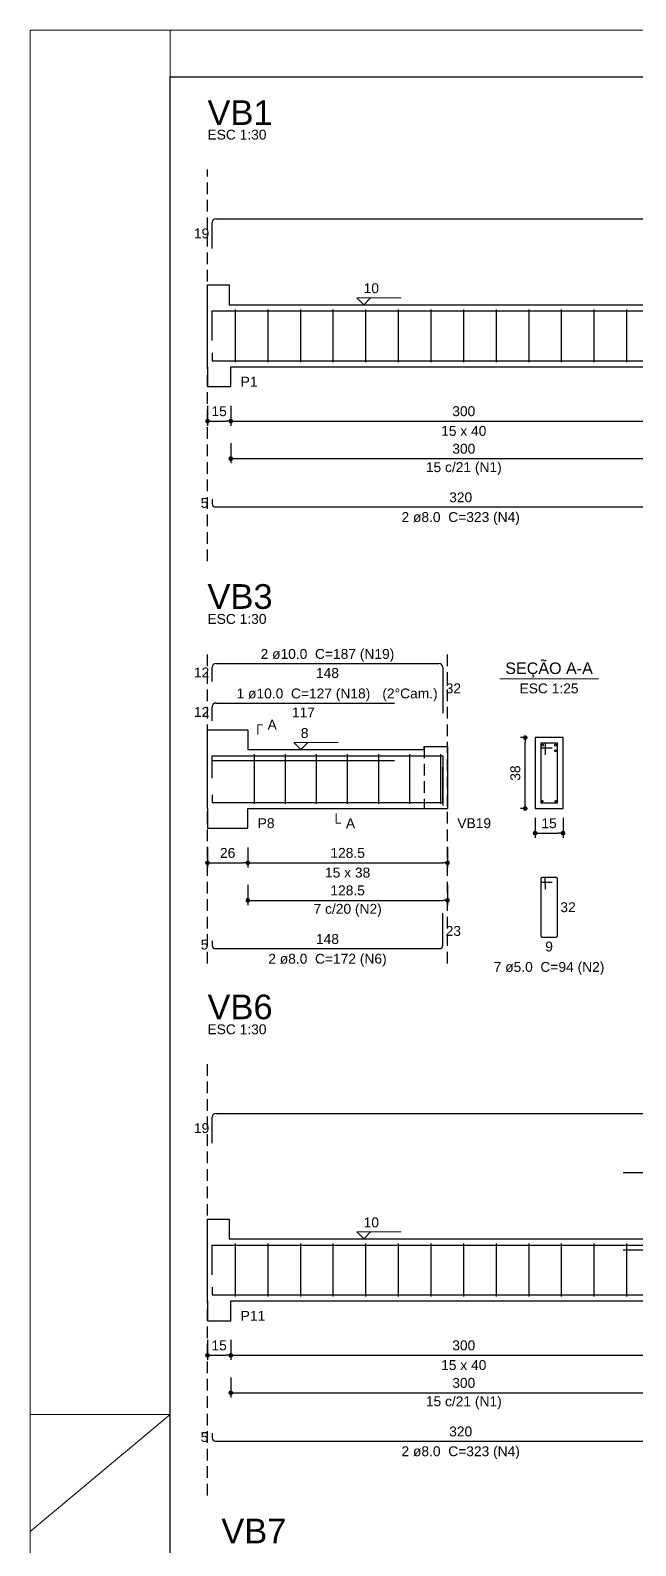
# Model space of a CAD drawing. Header units: millimetres. Extents: x 0 to 84.1, y 0 to 59.4.
# Drawn here: x 0 to 12.99, y 26.9 to 59.4 of the extents above; entities that cross this region are included whole.
import ezdxf

# ---------------------------------------------------------------- set-up
doc = ezdxf.new("R2010")
doc.units = ezdxf.units.MM
doc.header["$MEASUREMENT"] = 0
doc.linetypes.add('Dashed2', pattern=[0.375, 0.25, -0.125])
doc.layers.get('0').update_dxf_attribs({"color": 1, "lineweight": 13})
for name, color, linetype, lineweight in [('Descrição da armadura', 2, 'Continuous', 20), ('DT-Forma', 4, 'Continuous', 30), ('DT-Pontilhado', 7, 'Dashed2', 25), ('DT-Textos', 2, 'Continuous', 20), ('DT-Título', 3, 'Continuous', 25), ('FOLHA EXTERNA', 1, 'Continuous', 13), ('Folha_padrão', 3, 'Continuous', 25), ('Textos armaduras', 1, 'Continuous', 13)]:
    doc.layers.add(name, color=color, linetype=linetype, lineweight=lineweight)
for name, color, linetype in [('DT-Arm complementar', 252, 'Continuous'), ('DT-Barras na forma', 170, 'Continuous'), ('DT-Barras no corte', 170, 'Continuous'), ('DT-Barras rebatidas', 170, 'Continuous'), ('DT-Cotas', 12, 'Continuous')]:
    doc.layers.add(name, color=color, linetype=linetype)
doc.styles.add('Arial', font='')
doc.styles.get('Arial').set_extended_font_data('Arial')
doc.dimstyles.new('UM_25.000000', dxfattribs={"dimtxt": 0.18, "dimasz": 0.1, "dimexe": 0.1, "dimexo": 0.2, "dimgap": 0, "dimtad": 1, "dimtih": 1, "dimtoh": 1, "dimdec": 1, "dimlfac": 25, "dimzin": 0, "dimdsep": 46, "dimtxsty": 'Standard', "dimcen": 0.09, "dimdle": 0.1, "dimadec": 1, "dimazin": 2, "dimtfac": 1, "dimtdec": 4, "dimtofl": 0, "dimtmove": 0, "dimatfit": 3, "dimfxl": 1, "dimtolj": 1, "dimarcsym": 0})
doc.dimstyles.new('UM_30.000300', dxfattribs={"dimtxt": 0.18, "dimasz": 0.1, "dimexe": 0.1, "dimexo": 0.2, "dimgap": 0, "dimtad": 1, "dimtih": 1, "dimtoh": 1, "dimdec": 1, "dimlfac": 30.0003, "dimzin": 0, "dimdsep": 46, "dimtxsty": 'Standard', "dimcen": 0.09, "dimdle": 0.1, "dimadec": 1, "dimazin": 2, "dimtfac": 1, "dimtdec": 4, "dimtofl": 0, "dimtmove": 0, "dimatfit": 3, "dimfxl": 1, "dimtolj": 1, "dimarcsym": 0})

# ---------------------------------------------------------------- blocks, each defined once
blk = doc.blocks.new('_Dot')
at = {"color": 0, "linetype": 'ByBlock', "lineweight": -2}
blk.add_line((-0.5, 0), (-1, 0), dxfattribs=at)
at = {"color": 0, "linetype": 'ByBlock', "const_width": 0.5}
blk.add_lwpolyline([(-0.25, 0, 1), (0.25, 0, 1)], format="xyb", close=True, dxfattribs=at)
blk = doc.blocks.new('*D6')
at = {"layer": 'Defpoints', "color": 0}
for p in [(3.80242, 51.5462), (4.30242, 51.5462), (4.30242, 51.0167)]:
    blk.add_point(p, dxfattribs=at)
at = {"layer": 'DT-Cotas', "color": 0, "lineweight": -2}
for p, q in [((3.80242, 51.3462), (3.80242, 50.9167)), ((4.30242, 51.3462), (4.30242, 50.9167)), ((3.90242, 51.0167), (4.20242, 51.0167))]:
    blk.add_line(p, q, dxfattribs=at)
at = {"layer": 'DT-Cotas', "color": 0, "lineweight": -2, "xscale": 0.1, "yscale": 0.1, "zscale": 0.1, "rotation": 180}
blk.add_blockref('_Dot', (3.80242, 51.0167), dxfattribs=at)
at = {"layer": 'DT-Cotas', "color": 0, "lineweight": -2, "xscale": 0.1, "yscale": 0.1, "zscale": 0.1}
blk.add_blockref('_Dot', (4.30242, 51.0167), dxfattribs=at)
at = {"layer": 'DT-Cotas', "insert": (4.05242, 51.2285), "char_height": 0.2118, "attachment_point": 5, "rotation": 0.00573, "style": 'Arial'}
blk.add_mtext('\\A1;15', dxfattribs=at)
blk = doc.blocks.new('*D7')
at = {"layer": 'Defpoints', "color": 0}
for p in [(4.30242, 51.5462), (14.30242, 51.5462), (14.30242, 51.0167)]:
    blk.add_point(p, dxfattribs=at)
at = {"layer": 'DT-Cotas', "color": 0, "lineweight": -2}
for p, q in [((4.30242, 51.3462), (4.30242, 50.9167)), ((14.30242, 51.3462), (14.30242, 50.9167)), ((4.40242, 51.0167), (14.20242, 51.0167))]:
    blk.add_line(p, q, dxfattribs=at)
at = {"layer": 'DT-Cotas', "color": 0, "lineweight": -2, "xscale": 0.1, "yscale": 0.1, "zscale": 0.1, "rotation": 180}
blk.add_blockref('_Dot', (4.30242, 51.0167), dxfattribs=at)
at = {"layer": 'DT-Cotas', "color": 0, "lineweight": -2, "xscale": 0.1, "yscale": 0.1, "zscale": 0.1}
blk.add_blockref('_Dot', (14.30242, 51.0167), dxfattribs=at)
at = {"layer": 'DT-Cotas', "insert": (9.30242, 51.2285), "char_height": 0.2118, "attachment_point": 5, "rotation": 0.00573, "style": 'Arial'}
blk.add_mtext('\\A1;300', dxfattribs=at)
blk = doc.blocks.new('*D19')
at = {"layer": 'Defpoints', "color": 0}
for p in [(4.30242, 50.74136), (14.30242, 50.74136), (14.30242, 50.21186)]:
    blk.add_point(p, dxfattribs=at)
at = {"layer": 'DT-Cotas', "color": 0, "lineweight": -2}
for p, q in [((4.30242, 50.54136), (4.30242, 50.11186)), ((14.30242, 50.54136), (14.30242, 50.11186)), ((4.40242, 50.21186), (14.20242, 50.21186))]:
    blk.add_line(p, q, dxfattribs=at)
at = {"layer": 'DT-Cotas', "color": 0, "lineweight": -2, "xscale": 0.1, "yscale": 0.1, "zscale": 0.1, "rotation": 180}
blk.add_blockref('_Dot', (4.30242, 50.21186), dxfattribs=at)
at = {"layer": 'DT-Cotas', "color": 0, "lineweight": -2, "xscale": 0.1, "yscale": 0.1, "zscale": 0.1}
blk.add_blockref('_Dot', (14.30242, 50.21186), dxfattribs=at)
at = {"layer": 'DT-Cotas', "insert": (9.30242, 50.42366), "char_height": 0.2118, "attachment_point": 5, "rotation": 0.00573, "style": 'Arial'}
blk.add_mtext('\\A1;300', dxfattribs=at)
blk = doc.blocks.new('*D29')
at = {"layer": 'Defpoints', "color": 0}
for p in [(3.802, 42.072), (4.668, 42.072), (4.668, 41.543)]:
    blk.add_point(p, dxfattribs=at)
at = {"layer": 'DT-Cotas', "color": 0, "lineweight": -2}
for p, q in [((3.802, 41.872), (3.802, 41.443)), ((4.668, 41.872), (4.668, 41.443)), ((3.902, 41.543), (4.568, 41.543))]:
    blk.add_line(p, q, dxfattribs=at)
at = {"layer": 'DT-Cotas', "color": 0, "lineweight": -2, "xscale": 0.1, "yscale": 0.1, "zscale": 0.1, "rotation": 180}
blk.add_blockref('_Dot', (3.802, 41.543), dxfattribs=at)
at = {"layer": 'DT-Cotas', "color": 0, "lineweight": -2, "xscale": 0.1, "yscale": 0.1, "zscale": 0.1}
blk.add_blockref('_Dot', (4.668, 41.543), dxfattribs=at)
at = {"layer": 'DT-Cotas', "insert": (4.235, 41.754), "char_height": 0.2118, "attachment_point": 5, "rotation": 0.0057, "style": 'Arial'}
blk.add_mtext('\\A1;26', dxfattribs=at)
blk = doc.blocks.new('*D30')
at = {"layer": 'Defpoints', "color": 0}
for p in [(4.668445, 42.072127), (8.952099, 42.072127), (8.952099, 41.542627)]:
    blk.add_point(p, dxfattribs=at)
at = {"layer": 'DT-Cotas', "color": 0, "lineweight": -2}
for p, q in [((4.668445, 41.872127), (4.668445, 41.442627)), ((8.952099, 41.872127), (8.952099, 41.442627)), ((4.768445, 41.542627), (8.852099, 41.542627))]:
    blk.add_line(p, q, dxfattribs=at)
at = {"layer": 'DT-Cotas', "color": 0, "lineweight": -2, "xscale": 0.1, "yscale": 0.1, "zscale": 0.1, "rotation": 180}
blk.add_blockref('_Dot', (4.668445, 41.542627), dxfattribs=at)
at = {"layer": 'DT-Cotas', "color": 0, "lineweight": -2, "xscale": 0.1, "yscale": 0.1, "zscale": 0.1}
blk.add_blockref('_Dot', (8.952099, 41.542627), dxfattribs=at)
at = {"layer": 'DT-Cotas', "insert": (6.810272, 41.754427), "char_height": 0.2118, "attachment_point": 5, "rotation": 0.0057296, "style": 'Arial'}
blk.add_mtext('\\A1;128.5', dxfattribs=at)
blk = doc.blocks.new('*D31')
at = {"layer": 'Defpoints', "color": 0}
for p in [(10.620659, 44.227527), (10.832459, 44.227527), (10.832459, 42.707527)]:
    blk.add_point(p, dxfattribs=at)
at = {"layer": 'DT-Cotas', "color": 0, "lineweight": -2}
for p, q in [((10.632459, 44.227527), (10.520659, 44.227527)), ((10.620659, 42.807527), (10.620659, 44.127527)), ((10.632459, 42.707527), (10.520659, 42.707527))]:
    blk.add_line(p, q, dxfattribs=at)
at = {"layer": 'DT-Cotas', "color": 0, "lineweight": -2, "xscale": 0.1, "yscale": 0.1, "zscale": 0.1}
for p, rotation in [((10.620659, 44.227527), 90), ((10.620659, 42.707527), 270)]:
    blk.add_blockref('_Dot', p, dxfattribs=dict(at, rotation=rotation))
at = {"layer": 'DT-Cotas', "insert": (10.408859, 43.467527), "char_height": 0.2118, "attachment_point": 5, "rotation": 90, "style": 'Arial'}
blk.add_mtext('\\A1;38', dxfattribs=at)
blk = doc.blocks.new('*D32')
at = {"layer": 'Defpoints', "color": 0}
for p in [(10.832459, 42.707527), (11.432459, 42.707527), (11.432459, 42.178027)]:
    blk.add_point(p, dxfattribs=at)
at = {"layer": 'DT-Cotas', "color": 0, "lineweight": -2}
for p, q in [((10.832459, 42.507527), (10.832459, 42.078027)), ((11.432459, 42.507527), (11.432459, 42.078027)), ((10.932459, 42.178027), (11.332459, 42.178027))]:
    blk.add_line(p, q, dxfattribs=at)
at = {"layer": 'DT-Cotas', "color": 0, "lineweight": -2, "xscale": 0.1, "yscale": 0.1, "zscale": 0.1, "rotation": 180}
blk.add_blockref('_Dot', (10.832459, 42.178027), dxfattribs=at)
at = {"layer": 'DT-Cotas', "color": 0, "lineweight": -2, "xscale": 0.1, "yscale": 0.1, "zscale": 0.1}
blk.add_blockref('_Dot', (11.432459, 42.178027), dxfattribs=at)
at = {"layer": 'DT-Cotas', "insert": (11.132459, 42.389827), "char_height": 0.2118, "attachment_point": 5, "rotation": 0.0057296, "style": 'Arial'}
blk.add_mtext('\\A1;15', dxfattribs=at)
blk = doc.blocks.new('*D33')
at = {"layer": 'Defpoints', "color": 0}
for p in [(4.668445, 41.267287), (8.952099, 41.267287), (8.952099, 40.737787)]:
    blk.add_point(p, dxfattribs=at)
at = {"layer": 'DT-Cotas', "color": 0, "lineweight": -2}
for p, q in [((4.668445, 41.067287), (4.668445, 40.637787)), ((8.952099, 41.067287), (8.952099, 40.637787)), ((4.768445, 40.737787), (8.852099, 40.737787))]:
    blk.add_line(p, q, dxfattribs=at)
at = {"layer": 'DT-Cotas', "color": 0, "lineweight": -2, "xscale": 0.1, "yscale": 0.1, "zscale": 0.1, "rotation": 180}
blk.add_blockref('_Dot', (4.668445, 40.737787), dxfattribs=at)
at = {"layer": 'DT-Cotas', "color": 0, "lineweight": -2, "xscale": 0.1, "yscale": 0.1, "zscale": 0.1}
blk.add_blockref('_Dot', (8.952099, 40.737787), dxfattribs=at)
at = {"layer": 'DT-Cotas', "insert": (6.810272, 40.949587), "char_height": 0.2118, "attachment_point": 5, "rotation": 0.0057296, "style": 'Arial'}
blk.add_mtext('\\A1;128.5', dxfattribs=at)
blk = doc.blocks.new('*D50')
at = {"layer": 'Defpoints', "color": 0}
for p in [(3.80242, 31.508527), (4.30242, 31.508527), (4.30242, 30.979027)]:
    blk.add_point(p, dxfattribs=at)
at = {"layer": 'DT-Cotas', "color": 0, "lineweight": -2}
for p, q in [((3.80242, 31.308527), (3.80242, 30.879027)), ((4.30242, 31.308527), (4.30242, 30.879027)), ((3.90242, 30.979027), (4.20242, 30.979027))]:
    blk.add_line(p, q, dxfattribs=at)
at = {"layer": 'DT-Cotas', "color": 0, "lineweight": -2, "xscale": 0.1, "yscale": 0.1, "zscale": 0.1, "rotation": 180}
blk.add_blockref('_Dot', (3.80242, 30.979027), dxfattribs=at)
at = {"layer": 'DT-Cotas', "color": 0, "lineweight": -2, "xscale": 0.1, "yscale": 0.1, "zscale": 0.1}
blk.add_blockref('_Dot', (4.30242, 30.979027), dxfattribs=at)
at = {"layer": 'DT-Cotas', "insert": (4.05242, 31.190827), "char_height": 0.2118, "attachment_point": 5, "rotation": 0.0057296, "style": 'Arial'}
blk.add_mtext('\\A1;15', dxfattribs=at)
blk = doc.blocks.new('*D51')
at = {"layer": 'Defpoints', "color": 0}
for p in [(4.30242, 31.508527), (14.30242, 31.508527), (14.30242, 30.979027)]:
    blk.add_point(p, dxfattribs=at)
at = {"layer": 'DT-Cotas', "color": 0, "lineweight": -2}
for p, q in [((4.30242, 31.308527), (4.30242, 30.879027)), ((14.30242, 31.308527), (14.30242, 30.879027)), ((4.40242, 30.979027), (14.20242, 30.979027))]:
    blk.add_line(p, q, dxfattribs=at)
at = {"layer": 'DT-Cotas', "color": 0, "lineweight": -2, "xscale": 0.1, "yscale": 0.1, "zscale": 0.1, "rotation": 180}
blk.add_blockref('_Dot', (4.30242, 30.979027), dxfattribs=at)
at = {"layer": 'DT-Cotas', "color": 0, "lineweight": -2, "xscale": 0.1, "yscale": 0.1, "zscale": 0.1}
blk.add_blockref('_Dot', (14.30242, 30.979027), dxfattribs=at)
at = {"layer": 'DT-Cotas', "insert": (9.30242, 31.190827), "char_height": 0.2118, "attachment_point": 5, "style": 'Arial'}
blk.add_mtext('\\A1;300', dxfattribs=at)
blk = doc.blocks.new('*D63')
at = {"layer": 'Defpoints', "color": 0}
for p in [(4.30242, 30.703687), (14.30242, 30.703687), (14.30242, 30.174187)]:
    blk.add_point(p, dxfattribs=at)
at = {"layer": 'DT-Cotas', "color": 0, "lineweight": -2}
for p, q in [((4.30242, 30.503687), (4.30242, 30.074187)), ((14.30242, 30.503687), (14.30242, 30.074187)), ((4.40242, 30.174187), (14.20242, 30.174187))]:
    blk.add_line(p, q, dxfattribs=at)
at = {"layer": 'DT-Cotas', "color": 0, "lineweight": -2, "xscale": 0.1, "yscale": 0.1, "zscale": 0.1, "rotation": 180}
blk.add_blockref('_Dot', (4.30242, 30.174187), dxfattribs=at)
at = {"layer": 'DT-Cotas', "color": 0, "lineweight": -2, "xscale": 0.1, "yscale": 0.1, "zscale": 0.1}
blk.add_blockref('_Dot', (14.30242, 30.174187), dxfattribs=at)
at = {"layer": 'DT-Cotas', "insert": (9.30242, 30.385987), "char_height": 0.2118, "attachment_point": 5, "style": 'Arial'}
blk.add_mtext('\\A1;300', dxfattribs=at)

msp = doc.modelspace()

# ---------------------------------------------------------------- linework, layer by layer
at = {"layer": 'DT-Arm complementar'}
for p, q in [((4.4024, 52.2816), (4.4024, 53.4149)), ((5.1024, 52.2816), (5.1024, 53.4149)), ((5.8024, 52.2816), (5.8024, 53.4149)), ((6.5024, 52.2816), (6.5024, 53.4149)), ((7.2024, 52.2816), (7.2024, 53.4149)), ((7.9024, 52.2816), (7.9024, 53.4149)), ((8.6024, 52.2816), (8.6024, 53.4149)), ((9.3024, 52.2816), (9.3024, 53.4149)), ((10.0024, 52.2816), (10.0024, 53.4149)), ((10.7024, 52.2816), (10.7024, 53.4149)), ((11.4024, 52.2816), (11.4024, 53.4149)), ((12.1024, 52.2816), (12.1024, 53.4149)), ((12.8024, 52.2816), (12.8024, 53.4149)), ((4.8103, 42.8075), (4.8103, 43.8742)), ((5.4769, 42.8075), (5.4769, 43.8742)), ((6.1436, 42.8075), (6.1436, 43.8742)), ((6.8103, 42.8075), (6.8103, 43.8742)), ((7.4769, 42.8075), (7.4769, 43.8742)), ((8.1436, 42.8075), (8.1436, 43.8742)), ((8.8103, 42.8075), (8.8103, 43.8742)), ((4.4024, 32.2439), (4.4024, 33.3773)), ((5.1024, 32.2439), (5.1024, 33.3773)), ((5.8024, 32.2439), (5.8024, 33.3773)), ((6.5024, 32.2439), (6.5024, 33.3773)), ((7.2024, 32.2439), (7.2024, 33.3773)), ((7.9024, 32.2439), (7.9024, 33.3773)), ((8.6024, 32.2439), (8.6024, 33.3773)), ((9.3024, 32.2439), (9.3024, 33.3773)), ((10.0024, 32.2439), (10.0024, 33.3773)), ((10.7024, 32.2439), (10.7024, 33.3773)), ((11.4024, 32.2439), (11.4024, 33.3773)), ((12.1024, 32.2439), (12.1024, 33.3773)), ((12.8024, 32.2439), (12.8024, 33.3773))]:
    msp.add_line(p, q, dxfattribs=at)
at = {"layer": 'DT-Barras na forma'}
for p, q in [((11.0525, 44.1075), (10.9525, 44.1075)), ((10.9525, 44.1075), (10.9525, 42.8275)), ((11.3125, 44.1075), (10.9525, 44.1075)), ((10.9525, 44.1075), (10.9525, 44.0075)), ((10.9525, 44.0075), (11.2025, 44.0075)), ((11.0525, 43.8575), (11.0525, 44.1075)), ((11.3125, 42.8275), (11.3125, 44.1075)), ((10.9525, 42.8275), (11.3125, 42.8275))]:
    msp.add_line(p, q, dxfattribs=at)
for points in [[(3.9024, 52.7445), (3.9024, 53.3816), (30.6524, 53.3816)], [(3.9024, 52.4783), (3.9024, 52.3116), (14.5691, 52.3116)], [(3.9024, 43.4575), (3.9024, 43.8409), (8.8521, 43.8409), (8.8521, 42.7742)], [(3.9024, 43.3575), (3.9024, 43.7409), (7.8188, 43.7409)], [(3.9024, 43.0042), (3.9024, 42.8375), (8.8521, 42.8375), (8.8521, 43.5941)], [(3.9024, 32.7068), (3.9024, 33.3439), (30.6524, 33.3439)], [(12.7191, 33.2439), (18.0524, 33.2439)], [(3.9024, 32.4406), (3.9024, 32.2739), (14.5691, 32.2739)]]:
    msp.add_lwpolyline(points, dxfattribs=at)
at = {"layer": 'DT-Barras no corte'}
for centre, radius in [((10.9925, 44.0675), 0.02), ((11.2725, 44.0675), 0.02), ((11.2725, 43.9475), 0.02), ((10.9885, 42.8635), 0.016), ((11.2765, 42.8635), 0.016)]:
    msp.add_circle(centre, radius, dxfattribs=at)
at = {"layer": 'DT-Barras rebatidas'}
for p, q in [((3.9024, 54.7213), (3.9024, 55.2751)), ((3.9858, 55.3584), (30.6522, 55.3584)), ((3.9024, 49.3436), (3.9024, 49.2436)), ((3.9691, 49.177), (14.569, 49.177)), ((3.9024, 45.4343), (3.9024, 45.7343)), ((3.9858, 45.8177), (8.7687, 45.8177)), ((8.852, 45.7343), (8.852, 44.751)), ((3.9024, 44.5871), (3.9024, 44.8871)), ((3.9858, 44.9705), (7.8187, 44.9705)), ((10.9525, 41.2008), (10.9525, 39.9808)), ((10.9525, 41.2008), (10.9525, 41.1608)), ((11.0224, 41.2308), (10.9825, 41.2308)), ((11.2825, 41.2308), (10.9825, 41.2308)), ((10.9825, 41.1308), (11.2025, 41.1308)), ((11.0525, 40.9808), (11.0524, 41.2008)), ((11.3125, 39.9808), (11.3125, 41.2008)), ((8.852, 39.7696), (8.852, 40.4594)), ((3.9024, 39.8696), (3.9024, 39.7696)), ((3.9691, 39.7029), (8.7854, 39.7029)), ((10.9825, 39.9508), (11.2825, 39.9508)), ((3.9024, 35.5308), (3.9024, 36.0846)), ((3.9858, 36.1679), (30.6522, 36.1679)), ((12.7191, 34.8971), (18.0524, 34.8971)), ((3.9024, 29.306), (3.9024, 29.206)), ((3.9691, 29.1393), (14.569, 29.1393))]:
    msp.add_line(p, q, dxfattribs=at)
for centre, radius, start, end in [((3.9858, 55.2751), 0.0833, 90, 179.99998), ((3.9691, 49.2436), 0.0667, 180, 270), ((3.9858, 45.7343), 0.0833, 90, 179.99998), ((8.7687, 45.7343), 0.0833, 0, 90), ((3.9858, 44.8871), 0.0833, 90, 179.99998), ((10.9825, 41.2008), 0.03, 90.00002, 180), ((10.9825, 41.2008), 0.03, 90, 180), ((10.9825, 41.1608), 0.03, 180, 270), ((11.0224, 41.2008), 0.03, 0, 90.00002), ((11.2825, 41.2008), 0.03, 0.00002, 89.99999), ((3.9691, 39.7696), 0.0667, 180, 270), ((8.7854, 39.7696), 0.0667, 270, 0.00002), ((10.9825, 39.9808), 0.03, 180, 270), ((11.2825, 39.9808), 0.03, 270, 0.00002), ((3.9858, 36.0846), 0.0833, 90, 179.99998), ((3.9691, 29.206), 0.0667, 180, 270)]:
    msp.add_arc(centre, radius, start, end, dxfattribs=at)
at = {"layer": 'DT-Forma'}
for p, q in [((3.8024, 53.5149), (3.8024, 53.9385)), ((3.8024, 53.9385), (4.2691, 53.9385)), ((4.2691, 53.9385), (4.2691, 53.5149)), ((4.2691, 53.5149), (14.3024, 53.5149)), ((3.8024, 52.1816), (3.8024, 51.758)), ((4.3024, 51.758), (4.3024, 52.1816)), ((4.3024, 52.1816), (14.3024, 52.1816)), ((3.8024, 51.758), (4.3024, 51.758)), ((3.8024, 43.9742), (3.8024, 44.3978)), ((3.8024, 44.3978), (4.6684, 44.3978)), ((4.6684, 44.3978), (4.6684, 43.9742)), ((11.4325, 44.2275), (10.8325, 44.2275)), ((10.8325, 44.2275), (10.8325, 42.7075)), ((11.4325, 42.7075), (11.4325, 44.2275)), ((4.6684, 43.9742), (8.4521, 43.9742)), ((8.4521, 43.9742), (8.4521, 44.0409)), ((8.4521, 44.0409), (8.9521, 44.0409)), ((8.9521, 44.0409), (8.9521, 43.9742)), ((3.8024, 42.7075), (3.8024, 42.2839)), ((4.6684, 42.2839), (4.6684, 42.7075)), ((4.6684, 42.7075), (8.4521, 42.7075)), ((8.4521, 42.7075), (8.9521, 42.7075)), ((10.8325, 42.7075), (11.4325, 42.7075)), ((3.8024, 42.2839), (4.6684, 42.2839)), ((3.8024, 33.4773), (3.8024, 33.9009)), ((3.8024, 33.9009), (4.2691, 33.9009)), ((4.2691, 33.9009), (4.2691, 33.4773)), ((4.2691, 33.4773), (14.3024, 33.4773)), ((3.8024, 32.1439), (3.8024, 31.7203)), ((4.3024, 31.7203), (4.3024, 32.1439)), ((4.3024, 32.1439), (14.3024, 32.1439)), ((3.8024, 31.7203), (4.3024, 31.7203))]:
    msp.add_line(p, q, dxfattribs=at)
at = {"layer": 'DT-Forma', "linetype": 'Continuous'}
for p, q in [((3.8024, 52.1816), (3.8024, 53.5149)), ((3.8024, 42.7075), (3.8024, 43.9742)), ((8.9521, 43.9742), (8.9521, 42.7075)), ((3.8024, 32.1439), (3.8024, 33.4773))]:
    msp.add_line(p, q, dxfattribs=at)
at = {"layer": 'DT-Pontilhado'}
for p, q in [((3.8024, 48.0121), (3.8024, 56.4174)), ((3.8024, 39.3852), (3.8024, 46.0295)), ((8.9521, 39.3852), (8.9521, 46.0295)), ((8.4521, 44.0409), (8.4521, 42.7075)), ((3.8024, 27.9744), (3.8024, 37.2269))]:
    msp.add_line(p, q, dxfattribs=at)
at = {"layer": 'DT-Textos'}
msp.add_line((10.0735, 45.4924), (12.1915, 45.4924), dxfattribs=at)
for points in [[(7.3024, 53.6632), (7.1542, 53.5149), (7.0059, 53.6632), (7.959, 53.6632)], [(4.8802, 44.2919), (4.8802, 44.5037), (4.9861, 44.5037)], [(5.9535, 44.1225), (5.8053, 43.9742), (5.657, 44.1225), (6.6101, 44.1225)], [(6.5603, 42.6016), (6.5603, 42.3898), (6.6662, 42.3898)], [(7.3024, 33.6255), (7.1542, 33.4773), (7.0059, 33.6255), (7.959, 33.6255)]]:
    msp.add_lwpolyline(points, dxfattribs=at)
at = {"layer": 'FOLHA EXTERNA', "color": 2}
for q in [(0, 29.7081), (0, 27.2001)]:
    msp.add_line((3, 29.7077), q, dxfattribs=at)
at = {"layer": 'FOLHA EXTERNA', "color": 2, "linetype": 'Continuous'}
for points in [[(0, 0), (84.1, 0), (84.1, 59.4), (0, 59.4), (0, 0)], [(3, 58.4076), (3, 59.4)], [(3, 29.7076), (0, 29.708)]]:
    msp.add_lwpolyline(points, dxfattribs=at)
at = {"layer": 'Folha_padrão', "color": 6, "linetype": 'Continuous'}
msp.add_lwpolyline([(3, 58.4), (83.1, 58.4), (83.1, 1), (3, 1), (3, 58.4)], dxfattribs=at)

# ---------------------------------------------------------------- texts
at = {"layer": 'Descrição da armadura', "char_height": 0.2118, "attachment_point": 8, "line_spacing_factor": 0.9, "style": 'Arial'}
for s, insert, width in [('15 c/21 (N1)', (9.3024, 49.8603), 3.04992), ('2 ø8.0  C=323 (N4)', (9.236, 48.789), 5.080617), ('2 ø10.0  C=187 (N19)', (6.377, 45.8541), 5.738617), ('1 ø10.0  C=127 (N18)', (5.861, 45.0061), 5.738617), ('7 c/20 (N2)', (6.8103, 40.3862), 2.79576), ('2 ø8.0  C=172 (N6)', (6.377, 39.3151), 5.080617), ('7 ø5.0  C=94 (N2)', (11.132, 39.1401), 4.751616), ('15 c/21 (N1)', (9.3024, 29.8226), 3.04992), ('2 ø8.0  C=323 (N4)', (9.236, 28.7515), 5.080617)]:
    msp.add_mtext(s, dxfattribs=dict(at, insert=insert, width=width))
at = {"layer": 'DT-Textos', "line_spacing_factor": 0.798, "style": 'Arial'}
for s, insert, char_height, width, attachment_point in [('ESC 1:30', (3.802, 57.0529), 0.2118, 2.03328, 7), ('10', (7.154, 53.7589), 0.2118, 0.50832, 7), ('P1', (4.514, 51.7579), 0.2118, 0.50832, 7), ('15 x 40', (9.302, 50.6989), 0.2118, 1.77912, 8), ('ESC 1:30', (3.802, 46.665), 0.2118, 2.03328, 7), ('SEÇÃO A-A', (11.132, 45.5171), 0.2471, 2.66868, 8), ('(2%%dCam.)', (7.555, 45.0061), 0.2118, 2.03328, 7), ('ESC 1:25', (11.132, 45.175), 0.2118, 2.03328, 8), ('A', (5.092, 44.398), 0.2118, 0.25416, 7), ('8', (5.805, 44.218), 0.2118, 0.25416, 7), ('P8', (4.88, 42.284), 0.2118, 0.50832, 7), ('A', (6.772, 42.284), 0.2118, 0.25416, 7), ('VB19', (9.164, 42.284), 0.2118, 1.01664, 7), ('15 x 38', (6.81, 41.225), 0.2118, 1.77912, 8), ('ESC 1:30', (3.802, 37.8624), 0.2118, 2.03328, 7), ('10', (7.154, 33.7204), 0.2118, 0.50832, 7), ('P11', (4.514, 31.7204), 0.2118, 0.76248, 7), ('15 x 40', (9.302, 30.6614), 0.2118, 1.77912, 8)]:
    msp.add_mtext(s, dxfattribs=dict(at, insert=insert, char_height=char_height, width=width, attachment_point=attachment_point))
at = {"layer": 'DT-Título', "char_height": 0.5295, "width": 1.9062, "attachment_point": 7, "line_spacing_factor": 0.798, "style": 'Arial'}
for s, insert in [('VB1', (3.802, 57.3707)), ('VB3', (3.802, 46.9828)), ('VB6', (3.802, 38.1803)), ('VB7', (4.099, 26.9451))]:
    msp.add_mtext(s, dxfattribs=dict(at, insert=insert))
at = {"layer": 'Textos armaduras', "char_height": 0.2118, "line_spacing_factor": 0.9, "style": 'Arial'}
for s, insert, width, attachment_point in [('19', (3.8399, 54.934), 1.058001, 9), ('320', (9.2357, 49.2743), 1.387001, 8), ('5', (3.8211, 49.1544), 0.729, 9), ('12', (3.8399, 45.5201), 1.058001, 9), ('148', (6.3772, 45.7204), 1.387001, 2), ('32', (8.9146, 45.3902), 1.058001, 1), ('12', (3.8399, 44.6729), 1.058001, 9), ('117', (5.8606, 44.8732), 1.387001, 2), ('32', (11.3751, 40.6967), 1.058001, 1), ('148', (6.3772, 39.8002), 1.387001, 8), ('23', (8.9146, 40.187), 1.058001, 1), ('5', (3.8211, 39.6803), 0.729, 9), ('9', (11.1325, 39.8535), 0.729, 2), ('19', (3.8399, 35.7435), 1.058001, 9), ('5', (3.8211, 29.1167), 0.729, 9), ('320', (9.2357, 29.2366), 1.387001, 8)]:
    msp.add_mtext(s, dxfattribs=dict(at, insert=insert, width=width, attachment_point=attachment_point))

# ---------------------------------------------------------------- dimensions: what is measured, and where the dimension line sits
at = {"layer": 'DT-Cotas'}
for base, p1, p2, dimstyle, override, picture, middle in [((4.3024, 51.0167), (3.8024, 51.5462), (4.3024, 51.5462), 'UM_30.000300', {"dimtxt": 0.2118, "dimasz": 0.1, "dimexe": 0.1, "dimexo": 0.2, "dimtad": 1, "dimtih": 0, "dimtoh": 0, "dimdec": 1, "dimlfac": 30.0003, "dimzin": 8, "dimtxsty": 'Arial', "dimblk": 'Dot', "dimblk1": 'Dot', "dimblk2": 'Dot', "dimsah": 1, "dimdle": 0.1, "dimse1": 0, "dimse2": 0, "dimclrt": 256, "dimadec": 1, "dimazin": 3, "dimtmove": 2, "dimldrblk": 'Dot'}, '*D6', (4.0524, 51.2285)), ((14.3024, 51.0167), (4.3024, 51.5462), (14.3024, 51.5462), 'UM_30.000300', {"dimtxt": 0.2118, "dimasz": 0.1, "dimexe": 0.1, "dimexo": 0.2, "dimtad": 1, "dimtih": 0, "dimtoh": 0, "dimdec": 1, "dimlfac": 30.0003, "dimzin": 8, "dimtxsty": 'Arial', "dimblk": 'Dot', "dimblk1": 'Dot', "dimblk2": 'Dot', "dimsah": 1, "dimdle": 0.1, "dimse1": 0, "dimse2": 0, "dimclrt": 256, "dimadec": 1, "dimazin": 3, "dimtmove": 2, "dimldrblk": 'Dot'}, '*D7', (9.3024, 51.2285)), ((14.3024, 50.2119), (4.3024, 50.7414), (14.3024, 50.7414), 'UM_30.000300', {"dimtxt": 0.2118, "dimasz": 0.1, "dimexe": 0.1, "dimexo": 0.2, "dimtad": 1, "dimtih": 0, "dimtoh": 0, "dimdec": 1, "dimlfac": 30.0003, "dimzin": 8, "dimtxsty": 'Arial', "dimblk": 'Dot', "dimblk1": 'Dot', "dimblk2": 'Dot', "dimsah": 1, "dimdle": 0.1, "dimse1": 0, "dimse2": 0, "dimclrt": 256, "dimadec": 1, "dimazin": 3, "dimtmove": 2, "dimldrblk": 'Dot'}, '*D19', (9.3024, 50.4237)), ((11.4325, 42.178), (10.8325, 42.7075), (11.4325, 42.7075), 'UM_25.000000', {"dimtxt": 0.2118, "dimasz": 0.1, "dimexe": 0.1, "dimexo": 0.2, "dimtad": 1, "dimtih": 0, "dimtoh": 0, "dimdec": 1, "dimlfac": 25, "dimzin": 8, "dimtxsty": 'Arial', "dimblk": 'Dot', "dimblk1": 'Dot', "dimblk2": 'Dot', "dimsah": 1, "dimdle": 0.1, "dimse1": 0, "dimse2": 0, "dimclrt": 256, "dimadec": 1, "dimazin": 3, "dimtmove": 2, "dimldrblk": 'Dot'}, '*D32', (11.1325, 42.3898)), ((4.6684, 41.5426), (3.8024, 42.0721), (4.6684, 42.0721), 'UM_30.000300', {"dimtxt": 0.2118, "dimasz": 0.1, "dimexe": 0.1, "dimexo": 0.2, "dimtad": 1, "dimtih": 0, "dimtoh": 0, "dimdec": 1, "dimlfac": 30.0003, "dimzin": 8, "dimtxsty": 'Arial', "dimblk": 'Dot', "dimblk1": 'Dot', "dimblk2": 'Dot', "dimsah": 1, "dimdle": 0.1, "dimse1": 0, "dimse2": 0, "dimclrt": 256, "dimadec": 1, "dimazin": 3, "dimtmove": 2, "dimldrblk": 'Dot'}, '*D29', (4.2354, 41.7544)), ((8.9521, 41.5426), (4.6684, 42.0721), (8.9521, 42.0721), 'UM_30.000300', {"dimtxt": 0.2118, "dimasz": 0.1, "dimexe": 0.1, "dimexo": 0.2, "dimtad": 1, "dimtih": 0, "dimtoh": 0, "dimdec": 1, "dimlfac": 30.0003, "dimzin": 8, "dimtxsty": 'Arial', "dimblk": 'Dot', "dimblk1": 'Dot', "dimblk2": 'Dot', "dimsah": 1, "dimdle": 0.1, "dimse1": 0, "dimse2": 0, "dimclrt": 256, "dimadec": 1, "dimazin": 3, "dimtmove": 2, "dimldrblk": 'Dot'}, '*D30', (6.8103, 41.7544)), ((8.9521, 40.7378), (4.6684, 41.2673), (8.9521, 41.2673), 'UM_30.000300', {"dimtxt": 0.2118, "dimasz": 0.1, "dimexe": 0.1, "dimexo": 0.2, "dimtad": 1, "dimtih": 0, "dimtoh": 0, "dimdec": 1, "dimlfac": 30.0003, "dimzin": 8, "dimtxsty": 'Arial', "dimblk": 'Dot', "dimblk1": 'Dot', "dimblk2": 'Dot', "dimsah": 1, "dimdle": 0.1, "dimse1": 0, "dimse2": 0, "dimclrt": 256, "dimadec": 1, "dimazin": 3, "dimtmove": 2, "dimldrblk": 'Dot'}, '*D33', (6.8103, 40.9496)), ((4.3024, 30.979), (3.8024, 31.5085), (4.3024, 31.5085), 'UM_30.000300', {"dimtxt": 0.2118, "dimasz": 0.1, "dimexe": 0.1, "dimexo": 0.2, "dimtad": 1, "dimtih": 0, "dimtoh": 0, "dimdec": 1, "dimlfac": 30.0003, "dimzin": 8, "dimtxsty": 'Arial', "dimblk": 'Dot', "dimblk1": 'Dot', "dimblk2": 'Dot', "dimsah": 1, "dimdle": 0.1, "dimse1": 0, "dimse2": 0, "dimclrt": 256, "dimadec": 1, "dimazin": 3, "dimtmove": 2, "dimldrblk": 'Dot'}, '*D50', (4.0524, 31.1908))]:
    dim = msp.add_linear_dim(base=base, p1=p1, p2=p2, dimstyle=dimstyle, override=override, dxfattribs=at)
    dim.commit()
    dim.dimension.update_dxf_attribs({"geometry": picture, "text_midpoint": middle, "dimtype": 160, "text_rotation": 0.00573})
dim = msp.add_linear_dim(base=(10.6207, 44.2275), p1=(10.8325, 42.7075), p2=(10.8325, 44.2275), angle=90, dimstyle='UM_25.000000', override={"dimtxt": 0.2118, "dimasz": 0.1, "dimexe": 0.1, "dimexo": 0.2, "dimtad": 1, "dimtih": 0, "dimtoh": 0, "dimdec": 1, "dimlfac": 25, "dimzin": 8, "dimtxsty": 'Arial', "dimblk": 'Dot', "dimblk1": 'Dot', "dimblk2": 'Dot', "dimsah": 1, "dimdle": 0.1, "dimse1": 0, "dimse2": 0, "dimclrt": 256, "dimadec": 1, "dimazin": 3, "dimtmove": 2, "dimldrblk": 'Dot'}, dxfattribs=at)
dim.commit()
dim.dimension.update_dxf_attribs({"geometry": '*D31', "text_midpoint": (10.4089, 43.4675), "dimtype": 160, "text_rotation": 90})
for base, p1, p2, picture, middle in [((14.3024, 30.979), (4.3024, 31.5085), (14.3024, 31.5085), '*D51', (9.3024, 31.1908)), ((14.3024, 30.1742), (4.3024, 30.7037), (14.3024, 30.7037), '*D63', (9.3024, 30.386))]:
    dim = msp.add_linear_dim(base=base, p1=p1, p2=p2, dimstyle='UM_30.000300', override={"dimtxt": 0.2118, "dimasz": 0.1, "dimexe": 0.1, "dimexo": 0.2, "dimtad": 1, "dimtih": 0, "dimtoh": 0, "dimdec": 1, "dimlfac": 30.0003, "dimzin": 8, "dimtxsty": 'Arial', "dimblk": 'Dot', "dimblk1": 'Dot', "dimblk2": 'Dot', "dimsah": 1, "dimdle": 0.1, "dimse1": 0, "dimse2": 0, "dimclrt": 256, "dimadec": 1, "dimazin": 3, "dimtmove": 2, "dimldrblk": 'Dot'}, dxfattribs=at)
    dim.commit()
    dim.dimension.update_dxf_attribs({"geometry": picture, "text_midpoint": middle, "dimtype": 160})

doc.saveas('drawing.dxf')
